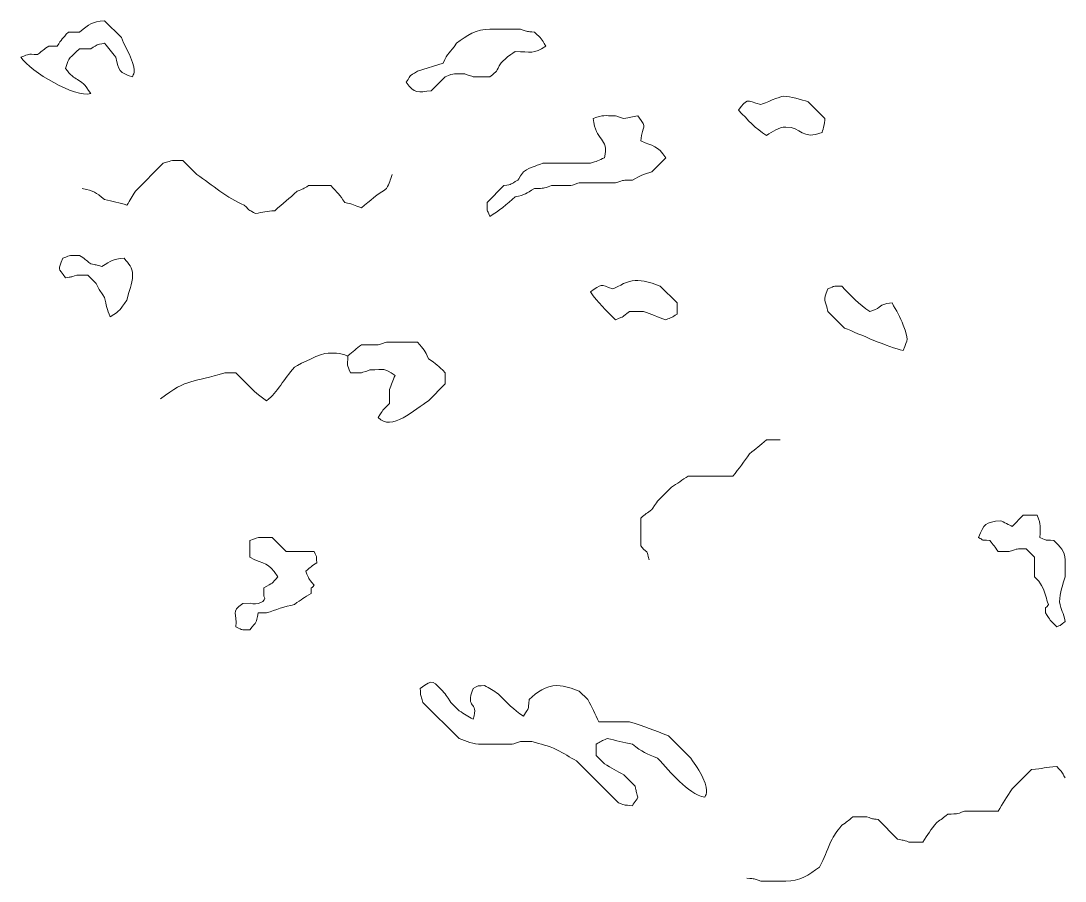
# Model space of a CAD drawing. Header units: centimetres. Extents: x -20.5 to 19.2, y -15.1 to 14.2.
# Drawn here: x -2.561 to 0.606, y -5.118 to -2.509 of the extents above; entities that cross this region are included whole.
import ezdxf

# ---------------------------------------------------------------- set-up
doc = ezdxf.new("R2010")
doc.units = ezdxf.units.CM
doc.header["$MEASUREMENT"] = 0
doc.layers.add('layer 1', color=7, linetype='Continuous')

msp = doc.modelspace()

# ---------------------------------------------------------------- linework, layer by layer
at = {"layer": 'layer 1', "color": 225, "lineweight": 0}
for points, knots in [([(-2.22264, -2.67853), (-2.26338, -2.66679), (-2.26492, -2.6598), (-2.27346, -2.61922), (-2.27346, -2.61922), (-2.28612, -2.60355), (-2.29465, -2.59255), (-2.30734, -2.57689), (-2.30734, -2.57689), (-2.33595, -2.58241), (-2.32437, -2.57921), (-2.34969, -2.59382), (-2.34969, -2.59382), (-2.34969, -2.59382), (-2.38357, -2.59383), (-2.38357, -2.59383), (-2.38357, -2.59383), (-2.41333, -2.62357), (-2.41518, -2.61576), (-2.42591, -2.65312), (-2.42591, -2.65312), (-2.39616, -2.69801), (-2.3838, -2.67357), (-2.34967, -2.72935), (-2.34967, -2.72935), (-2.39656, -2.74396), (-2.53148, -2.66357), (-2.56144, -2.61923), (-2.56144, -2.61923), (-2.53246, -2.60799), (-2.54543, -2.61076), (-2.51062, -2.61076), (-2.51062, -2.61076), (-2.49539, -2.59872), (-2.49223, -2.5957), (-2.47674, -2.58536), (-2.47674, -2.58536), (-2.47674, -2.58536), (-2.45134, -2.58536), (-2.45134, -2.58536), (-2.45134, -2.58536), (-2.43754, -2.56472), (-2.43577, -2.56285), (-2.41746, -2.54301), (-2.41746, -2.54301), (-2.41746, -2.54301), (-2.38357, -2.54302), (-2.38357, -2.54302), (-2.38357, -2.54302), (-2.35234, -2.51837), (-2.34776, -2.51224), (-2.30734, -2.50914), (-2.30734, -2.50914), (-2.30734, -2.50914), (-2.25652, -2.55995), (-2.25652, -2.55995), (-2.25652, -2.55995), (-2.24752, -2.58241), (-2.23857, -2.59722), (-2.2288, -2.61926), (-2.2288, -2.61926), (-2.20725, -2.66782), (-2.2235, -2.67167), (-2.22264, -2.67853)], [0, 0, 0, 0, 0.0588235, 0.0588235, 0.0588235, 0.0588235, 0.1176471, 0.1176471, 0.1176471, 0.1176471, 0.1764706, 0.1764706, 0.1764706, 0.1764706, 0.2352941, 0.2352941, 0.2352941, 0.2352941, 0.2941176, 0.2941176, 0.2941176, 0.2941176, 0.3529412, 0.3529412, 0.3529412, 0.3529412, 0.4117647, 0.4117647, 0.4117647, 0.4117647, 0.4705882, 0.4705882, 0.4705882, 0.4705882, 0.5294118, 0.5294118, 0.5294118, 0.5294118, 0.5882353, 0.5882353, 0.5882353, 0.5882353, 0.6470588, 0.6470588, 0.6470588, 0.6470588, 0.7058824, 0.7058824, 0.7058824, 0.7058824, 0.7647059, 0.7647059, 0.7647059, 0.7647059, 0.8235294, 0.8235294, 0.8235294, 0.8235294, 0.8823529, 0.8823529, 0.8823529, 0.8823529, 1, 1, 1, 1]), ([(-1.21465, -2.66999), (-1.21324, -2.67049), (-1.18976, -2.67826), (-1.18925, -2.67846), (-1.18925, -2.67846), (-1.16528, -2.67896), (-1.15463, -2.6795), (-1.13843, -2.67845), (-1.13843, -2.67845), (-1.11405, -2.65955), (-1.12209, -2.66539), (-1.10456, -2.63611), (-1.10456, -2.63611), (-1.08471, -2.61778), (-1.08285, -2.61602), (-1.0622, -2.60222), (-1.0622, -2.60222), (-1.01412, -2.60224), (-1.00637, -2.61188), (-0.96903, -2.58529), (-0.96903, -2.58529), (-0.98334, -2.56191), (-0.98139, -2.56445), (-1.0029, -2.54293), (-1.0029, -2.54293), (-1.02969, -2.54087), (-1.0204, -2.54273), (-1.04526, -2.53446), (-1.04526, -2.53446), (-1.04526, -2.53446), (-1.07066, -2.53446), (-1.07066, -2.53446), (-1.07066, -2.53446), (-1.07066, -2.53446), (-1.13843, -2.53446), (-1.13843, -2.53446), (-1.13843, -2.53446), (-1.17839, -2.53447), (-1.2099, -2.55301), (-1.24007, -2.57682), (-1.24007, -2.57682), (-1.25883, -2.60931), (-1.26811, -2.60327), (-1.27995, -2.63753), (-1.27995, -2.63753), (-1.27995, -2.63753), (-1.35866, -2.66153), (-1.35866, -2.66153), (-1.35866, -2.66153), (-1.38794, -2.68111), (-1.37371, -2.66698), (-1.39254, -2.6954), (-1.39254, -2.6954), (-1.36791, -2.73168), (-1.35652, -2.72533), (-1.3163, -2.72081), (-1.3163, -2.72081), (-1.3163, -2.72081), (-1.27396, -2.67847), (-1.27396, -2.67847), (-1.27396, -2.67847), (-1.24286, -2.66639), (-1.25045, -2.66999), (-1.21465, -2.66999)], [0, 0, 0, 0, 0.0588235, 0.0588235, 0.0588235, 0.0588235, 0.1176471, 0.1176471, 0.1176471, 0.1176471, 0.1764706, 0.1764706, 0.1764706, 0.1764706, 0.2352941, 0.2352941, 0.2352941, 0.2352941, 0.2941176, 0.2941176, 0.2941176, 0.2941176, 0.3529412, 0.3529412, 0.3529412, 0.3529412, 0.4117647, 0.4117647, 0.4117647, 0.4117647, 0.4705882, 0.4705882, 0.4705882, 0.4705882, 0.5294118, 0.5294118, 0.5294118, 0.5294118, 0.5882353, 0.5882353, 0.5882353, 0.5882353, 0.6470588, 0.6470588, 0.6470588, 0.6470588, 0.7058824, 0.7058824, 0.7058824, 0.7058824, 0.7647059, 0.7647059, 0.7647059, 0.7647059, 0.8235294, 0.8235294, 0.8235294, 0.8235294, 0.8823529, 0.8823529, 0.8823529, 0.8823529, 1, 1, 1, 1]), ([(-0.13043, -2.8479), (-0.19145, -2.8716), (-0.19443, -2.83097), (-0.24054, -2.83098), (-0.24054, -2.83098), (-0.26479, -2.83097), (-0.27871, -2.84506), (-0.29984, -2.85638), (-0.29984, -2.85638), (-0.33335, -2.83589), (-0.35514, -2.80955), (-0.38456, -2.78014), (-0.38456, -2.78014), (-0.35816, -2.74494), (-0.36228, -2.74846), (-0.31678, -2.7632), (-0.31678, -2.7632), (-0.30653, -2.75909), (-0.25668, -2.73778), (-0.24902, -2.73779), (-0.24902, -2.73779), (-0.22514, -2.73778), (-0.19436, -2.74773), (-0.17278, -2.75474), (-0.17278, -2.75474), (-0.17278, -2.75474), (-0.12196, -2.80556), (-0.12196, -2.80556), (-0.12196, -2.80556), (-0.12196, -2.81795), (-0.13042, -2.84726), (-0.13043, -2.8479)], [0, 0, 0, 0, 0.1111111, 0.1111111, 0.1111111, 0.1111111, 0.2222222, 0.2222222, 0.2222222, 0.2222222, 0.3333333, 0.3333333, 0.3333333, 0.3333333, 0.4444444, 0.4444444, 0.4444444, 0.4444444, 0.5555556, 0.5555556, 0.5555556, 0.5555556, 0.6666667, 0.6666667, 0.6666667, 0.6666667, 0.7777778, 0.7777778, 0.7777778, 0.7777778, 1, 1, 1, 1]), ([(-0.60478, -2.92414), (-0.60478, -2.92414), (-0.64713, -2.96649), (-0.64713, -2.96649), (-0.64713, -2.96649), (-0.67578, -2.9764), (-0.67921, -2.97618), (-0.70643, -2.99189), (-0.70643, -2.99189), (-0.73972, -2.9926), (-0.72732, -2.99067), (-0.75724, -3.00038), (-0.75724, -3.00038), (-0.75724, -3.00038), (-0.86736, -3.00037), (-0.86736, -3.00037), (-0.86736, -3.00037), (-0.86787, -3.00057), (-0.89135, -3.00834), (-0.89277, -3.00885), (-0.89277, -3.00885), (-0.89277, -3.00885), (-0.95206, -3.00884), (-0.95206, -3.00884), (-0.95206, -3.00884), (-0.98197, -3.01854), (-0.96958, -3.0166), (-1.00288, -3.01731), (-1.00288, -3.01731), (-1.03057, -3.03388), (-1.02974, -3.03589), (-1.06218, -3.04272), (-1.06218, -3.04272), (-1.08649, -3.06514), (-1.11179, -3.08572), (-1.13843, -3.10202), (-1.13843, -3.10202), (-1.14915, -3.07498), (-1.14615, -3.09392), (-1.14689, -3.05968), (-1.14689, -3.05968), (-1.14689, -3.05968), (-1.09607, -3.00885), (-1.09607, -3.00885), (-1.09607, -3.00885), (-1.06747, -3.00332), (-1.07903, -3.00652), (-1.05372, -2.99191), (-1.05372, -2.99191), (-1.05318, -2.99091), (-1.0377, -2.96795), (-1.03678, -2.96649), (-1.03678, -2.96649), (-1.00957, -2.95079), (-1.00613, -2.95101), (-0.97748, -2.9411), (-0.97748, -2.9411), (-0.97748, -2.9411), (-0.83349, -2.9411), (-0.83349, -2.9411), (-0.83349, -2.9411), (-0.81565, -2.93517), (-0.80784, -2.93191), (-0.79115, -2.92415), (-0.79115, -2.92415), (-0.77578, -2.86206), (-0.81973, -2.8745), (-0.82502, -2.80558), (-0.82502, -2.80558), (-0.7926, -2.79298), (-0.79393, -2.79711), (-0.75725, -2.7971), (-0.75725, -2.7971), (-0.75674, -2.7973), (-0.73327, -2.80506), (-0.73185, -2.80558), (-0.73185, -2.80558), (-0.71493, -2.8023), (-0.70642, -2.80029), (-0.6895, -2.7971), (-0.6895, -2.7971), (-0.65748, -2.84205), (-0.67686, -2.81906), (-0.68103, -2.87333), (-0.68103, -2.87333), (-0.64249, -2.88913), (-0.63071, -2.88665), (-0.60478, -2.92414)], [0, 0, 0, 0, 0.0434783, 0.0434783, 0.0434783, 0.0434783, 0.0869565, 0.0869565, 0.0869565, 0.0869565, 0.1304348, 0.1304348, 0.1304348, 0.1304348, 0.173913, 0.173913, 0.173913, 0.173913, 0.2173913, 0.2173913, 0.2173913, 0.2173913, 0.2608696, 0.2608696, 0.2608696, 0.2608696, 0.3043478, 0.3043478, 0.3043478, 0.3043478, 0.3478261, 0.3478261, 0.3478261, 0.3478261, 0.3913043, 0.3913043, 0.3913043, 0.3913043, 0.4347826, 0.4347826, 0.4347826, 0.4347826, 0.4782609, 0.4782609, 0.4782609, 0.4782609, 0.5217391, 0.5217391, 0.5217391, 0.5217391, 0.5652174, 0.5652174, 0.5652174, 0.5652174, 0.6086957, 0.6086957, 0.6086957, 0.6086957, 0.6521739, 0.6521739, 0.6521739, 0.6521739, 0.6956522, 0.6956522, 0.6956522, 0.6956522, 0.7391304, 0.7391304, 0.7391304, 0.7391304, 0.7826087, 0.7826087, 0.7826087, 0.7826087, 0.826087, 0.826087, 0.826087, 0.826087, 0.8695652, 0.8695652, 0.8695652, 0.8695652, 0.9130435, 0.9130435, 0.9130435, 0.9130435, 1, 1, 1, 1]), ([(-2.3751, -3.01728), (-2.33831, -3.02504), (-2.33713, -3.02765), (-2.30734, -3.05116), (-2.30734, -3.05116), (-2.28316, -3.05574), (-2.26244, -3.06069), (-2.23956, -3.0681), (-2.23956, -3.0681), (-2.2309, -3.0534), (-2.22294, -3.04039), (-2.21416, -3.02575), (-2.21416, -3.02575), (-2.21416, -3.02575), (-2.12945, -2.94104), (-2.12945, -2.94104), (-2.12945, -2.94104), (-2.09806, -2.93088), (-2.10523, -2.93258), (-2.07015, -2.93258), (-2.07015, -2.93258), (-2.07015, -2.93258), (-2.02781, -2.97494), (-2.02781, -2.97494), (-2.02781, -2.97494), (-1.98032, -3.00702), (-1.93555, -3.04622), (-1.88382, -3.06811), (-1.88382, -3.06811), (-1.86397, -3.08796), (-1.86953, -3.08169), (-1.84993, -3.09351), (-1.84993, -3.09351), (-1.82608, -3.08901), (-1.81704, -3.08562), (-1.79064, -3.08505), (-1.79064, -3.08505), (-1.76522, -3.06017), (-1.74795, -3.04889), (-1.72287, -3.02575), (-1.72287, -3.02575), (-1.70452, -3.01914), (-1.70502, -3.01825), (-1.68898, -3.00882), (-1.68898, -3.00882), (-1.68898, -3.00882), (-1.62123, -3.00882), (-1.62123, -3.00882), (-1.62123, -3.00882), (-1.59942, -3.03109), (-1.59495, -3.03584), (-1.57889, -3.05963), (-1.57889, -3.05963), (-1.55358, -3.06498), (-1.5512, -3.0673), (-1.52806, -3.07657), (-1.52806, -3.07657), (-1.50292, -3.05336), (-1.47876, -3.03549), (-1.45183, -3.01728), (-1.45183, -3.01728), (-1.44365, -3.00008), (-1.44116, -2.99303), (-1.43488, -2.97492)], [0, 0, 0, 0, 0.0588235, 0.0588235, 0.0588235, 0.0588235, 0.1176471, 0.1176471, 0.1176471, 0.1176471, 0.1764706, 0.1764706, 0.1764706, 0.1764706, 0.2352941, 0.2352941, 0.2352941, 0.2352941, 0.2941176, 0.2941176, 0.2941176, 0.2941176, 0.3529412, 0.3529412, 0.3529412, 0.3529412, 0.4117647, 0.4117647, 0.4117647, 0.4117647, 0.4705882, 0.4705882, 0.4705882, 0.4705882, 0.5294118, 0.5294118, 0.5294118, 0.5294118, 0.5882353, 0.5882353, 0.5882353, 0.5882353, 0.6470588, 0.6470588, 0.6470588, 0.6470588, 0.7058824, 0.7058824, 0.7058824, 0.7058824, 0.7647059, 0.7647059, 0.7647059, 0.7647059, 0.8235294, 0.8235294, 0.8235294, 0.8235294, 0.8823529, 0.8823529, 0.8823529, 0.8823529, 1, 1, 1, 1]), ([(-2.23957, -3.35613), (-2.26463, -3.38702), (-2.25602, -3.38546), (-2.2904, -3.40696), (-2.2904, -3.40696), (-2.29972, -3.38423), (-2.30263, -3.37262), (-2.30734, -3.34766), (-2.30734, -3.34766), (-2.32508, -3.32328), (-2.32023, -3.33101), (-2.33275, -3.3053), (-2.33275, -3.3053), (-2.33275, -3.3053), (-2.35815, -3.2799), (-2.35815, -3.2799), (-2.35815, -3.2799), (-2.35815, -3.2799), (-2.39203, -3.27989), (-2.39203, -3.27989), (-2.39203, -3.27989), (-2.41286, -3.28737), (-2.40656, -3.28462), (-2.42591, -3.28838), (-2.42591, -3.28838), (-2.44941, -3.25538), (-2.44922, -3.26733), (-2.43438, -3.22908), (-2.43438, -3.22908), (-2.4054, -3.21782), (-2.4184, -3.2206), (-2.38356, -3.22059), (-2.38356, -3.22059), (-2.36752, -3.23086), (-2.36503, -3.23363), (-2.34968, -3.24601), (-2.34968, -3.24601), (-2.33151, -3.24982), (-2.33511, -3.24808), (-2.3158, -3.25447), (-2.3158, -3.25447), (-2.28447, -3.2357), (-2.28619, -3.232), (-2.24804, -3.22907), (-2.24804, -3.22907), (-2.23327, -3.24778), (-2.22263, -3.25474), (-2.22263, -3.27989), (-2.22263, -3.27989), (-2.22263, -3.31024), (-2.23382, -3.32571), (-2.23957, -3.35613)], [0, 0, 0, 0, 0.0714286, 0.0714286, 0.0714286, 0.0714286, 0.1428571, 0.1428571, 0.1428571, 0.1428571, 0.2142857, 0.2142857, 0.2142857, 0.2142857, 0.2857143, 0.2857143, 0.2857143, 0.2857143, 0.3571429, 0.3571429, 0.3571429, 0.3571429, 0.4285714, 0.4285714, 0.4285714, 0.4285714, 0.5, 0.5, 0.5, 0.5, 0.5714286, 0.5714286, 0.5714286, 0.5714286, 0.6428571, 0.6428571, 0.6428571, 0.6428571, 0.7142857, 0.7142857, 0.7142857, 0.7142857, 0.7857143, 0.7857143, 0.7857143, 0.7857143, 0.8571429, 0.8571429, 0.8571429, 0.8571429, 1, 1, 1, 1]), ([(-0.5709, -3.39845), (-0.58695, -3.40874), (-0.58712, -3.40862), (-0.60477, -3.4154), (-0.60477, -3.4154), (-0.62892, -3.40703), (-0.64891, -3.39948), (-0.67254, -3.38999), (-0.67254, -3.38999), (-0.67254, -3.38999), (-0.71489, -3.39), (-0.71489, -3.39), (-0.71489, -3.39), (-0.74093, -3.411), (-0.72753, -3.40285), (-0.75723, -3.4154), (-0.75723, -3.4154), (-0.7879, -3.38472), (-0.81036, -3.3649), (-0.83347, -3.33069), (-0.83347, -3.33069), (-0.8002, -3.30698), (-0.80405, -3.30734), (-0.76571, -3.32223), (-0.76571, -3.32223), (-0.74592, -3.31303), (-0.72066, -3.29682), (-0.69793, -3.29682), (-0.69793, -3.29682), (-0.69793, -3.29682), (-0.68947, -3.29682), (-0.68947, -3.29682), (-0.68947, -3.29682), (-0.66336, -3.29682), (-0.64433, -3.30593), (-0.62171, -3.31377), (-0.62171, -3.31377), (-0.62171, -3.31377), (-0.57088, -3.36458), (-0.57088, -3.36458), (-0.57088, -3.36458), (-0.57088, -3.36458), (-0.57089, -3.39845), (-0.5709, -3.39845)], [0, 0, 0, 0, 0.0833333, 0.0833333, 0.0833333, 0.0833333, 0.1666667, 0.1666667, 0.1666667, 0.1666667, 0.25, 0.25, 0.25, 0.25, 0.3333333, 0.3333333, 0.3333333, 0.3333333, 0.4166667, 0.4166667, 0.4166667, 0.4166667, 0.5, 0.5, 0.5, 0.5, 0.5833333, 0.5833333, 0.5833333, 0.5833333, 0.6666667, 0.6666667, 0.6666667, 0.6666667, 0.75, 0.75, 0.75, 0.75, 0.8333333, 0.8333333, 0.8333333, 0.8333333, 1, 1, 1, 1]), ([(0.11521, -3.5086), (0.07073, -3.49925), (-0.01729, -3.45906), (-0.06268, -3.44085), (-0.06268, -3.44085), (-0.06268, -3.44085), (-0.1135, -3.39002), (-0.1135, -3.39002), (-0.1135, -3.39002), (-0.12144, -3.34805), (-0.12946, -3.36338), (-0.1135, -3.32225), (-0.1135, -3.32225), (-0.08646, -3.31151), (-0.10542, -3.31452), (-0.07115, -3.3138), (-0.07115, -3.3138), (-0.04174, -3.3432), (-0.01994, -3.36953), (0.01356, -3.39003), (0.01356, -3.39003), (0.06066, -3.37649), (0.03105, -3.36957), (0.08132, -3.36463), (0.08132, -3.36463), (0.09496, -3.38739), (0.10659, -3.4074), (0.11552, -3.43238), (0.11552, -3.43238), (0.13204, -3.47859), (0.1293, -3.47186), (0.11521, -3.5086)], [0, 0, 0, 0, 0.1111111, 0.1111111, 0.1111111, 0.1111111, 0.2222222, 0.2222222, 0.2222222, 0.2222222, 0.3333333, 0.3333333, 0.3333333, 0.3333333, 0.4444444, 0.4444444, 0.4444444, 0.4444444, 0.5555556, 0.5555556, 0.5555556, 0.5555556, 0.6666667, 0.6666667, 0.6666667, 0.6666667, 0.7777778, 0.7777778, 0.7777778, 0.7777778, 1, 1, 1, 1]), ([(-1.52806, -3.4916), (-1.52806, -3.4916), (-1.47725, -3.49159), (-1.47725, -3.49159), (-1.47725, -3.49159), (-1.47673, -3.49139), (-1.45325, -3.48364), (-1.45184, -3.48312), (-1.45184, -3.48312), (-1.45184, -3.48312), (-1.35867, -3.48313), (-1.35867, -3.48313), (-1.35867, -3.48313), (-1.33645, -3.50776), (-1.3377, -3.50742), (-1.32478, -3.53395), (-1.32478, -3.53395), (-1.30099, -3.55003), (-1.29624, -3.55451), (-1.27397, -3.5763), (-1.27397, -3.5763), (-1.27397, -3.5763), (-1.27397, -3.61019), (-1.27397, -3.61019), (-1.27397, -3.61019), (-1.27397, -3.61019), (-1.32478, -3.661), (-1.32478, -3.661), (-1.32478, -3.661), (-1.36442, -3.68692), (-1.43964, -3.75563), (-1.47726, -3.71182), (-1.47726, -3.71182), (-1.46274, -3.68778), (-1.46472, -3.69129), (-1.44337, -3.66949), (-1.44337, -3.66949), (-1.44337, -3.66949), (-1.44337, -3.62713), (-1.44337, -3.62713), (-1.44337, -3.62713), (-1.43768, -3.61324), (-1.43202, -3.59872), (-1.42643, -3.58479), (-1.42643, -3.58479), (-1.46272, -3.55892), (-1.45556, -3.56785), (-1.50267, -3.56785), (-1.50267, -3.56785), (-1.50318, -3.56806), (-1.52666, -3.57579), (-1.52808, -3.57631), (-1.52808, -3.57631), (-1.52808, -3.57631), (-1.56195, -3.5763), (-1.56195, -3.5763), (-1.56195, -3.5763), (-1.5732, -3.54733), (-1.57042, -3.56031), (-1.56931, -3.5249), (-1.56931, -3.5249), (-1.55321, -3.51246), (-1.54383, -3.50171), (-1.52806, -3.4916)], [0, 0, 0, 0, 0.0588235, 0.0588235, 0.0588235, 0.0588235, 0.1176471, 0.1176471, 0.1176471, 0.1176471, 0.1764706, 0.1764706, 0.1764706, 0.1764706, 0.2352941, 0.2352941, 0.2352941, 0.2352941, 0.2941176, 0.2941176, 0.2941176, 0.2941176, 0.3529412, 0.3529412, 0.3529412, 0.3529412, 0.4117647, 0.4117647, 0.4117647, 0.4117647, 0.4705882, 0.4705882, 0.4705882, 0.4705882, 0.5294118, 0.5294118, 0.5294118, 0.5294118, 0.5882353, 0.5882353, 0.5882353, 0.5882353, 0.6470588, 0.6470588, 0.6470588, 0.6470588, 0.7058824, 0.7058824, 0.7058824, 0.7058824, 0.7647059, 0.7647059, 0.7647059, 0.7647059, 0.8235294, 0.8235294, 0.8235294, 0.8235294, 0.8823529, 0.8823529, 0.8823529, 0.8823529, 1, 1, 1, 1]), ([(-1.57041, -3.52547), (-1.58278, -3.52103), (-1.58974, -3.51701), (-1.60429, -3.51701), (-1.60429, -3.51701), (-1.60429, -3.51701), (-1.6297, -3.517), (-1.6297, -3.517), (-1.6297, -3.517), (-1.65187, -3.51701), (-1.71115, -3.54727), (-1.73135, -3.55935), (-1.73135, -3.55935), (-1.76529, -3.59613), (-1.78062, -3.63426), (-1.81604, -3.66099), (-1.81604, -3.66099), (-1.85091, -3.63966), (-1.87836, -3.60716), (-1.90923, -3.57629), (-1.90923, -3.57629), (-1.90923, -3.57629), (-1.9431, -3.57628), (-1.9431, -3.57628), (-1.9431, -3.57628), (-2.03859, -3.60725), (-2.05602, -3.59114), (-2.1375, -3.65544)], [0, 0, 0, 0, 0.125, 0.125, 0.125, 0.125, 0.25, 0.25, 0.25, 0.25, 0.375, 0.375, 0.375, 0.375, 0.5, 0.5, 0.5, 0.5, 0.625, 0.625, 0.625, 0.625, 0.75, 0.75, 0.75, 0.75, 1, 1, 1, 1]), ([(-0.6556, -4.14389), (-0.66463, -4.11068), (-0.65277, -4.13219), (-0.68102, -4.10155), (-0.68102, -4.10155), (-0.68102, -4.10155), (-0.68101, -4.01684), (-0.68101, -4.01684), (-0.68101, -4.01684), (-0.66578, -4.0048), (-0.66261, -4.00178), (-0.64713, -3.99142), (-0.64713, -3.99142), (-0.64658, -3.99042), (-0.63111, -3.96747), (-0.63019, -3.96602), (-0.63019, -3.96602), (-0.63019, -3.96602), (-0.58785, -3.92368), (-0.58785, -3.92368), (-0.58785, -3.92368), (-0.57067, -3.91244), (-0.55418, -3.90102), (-0.53703, -3.88979), (-0.53703, -3.88979), (-0.53703, -3.88979), (-0.40151, -3.88979), (-0.40151, -3.88979), (-0.40151, -3.88979), (-0.3831, -3.86709), (-0.36662, -3.8456), (-0.35068, -3.82204), (-0.35068, -3.82204), (-0.33084, -3.80593), (-0.31958, -3.79789), (-0.29987, -3.77967), (-0.29987, -3.77967), (-0.29987, -3.77967), (-0.25752, -3.77968), (-0.25752, -3.77968)], [0, 0, 0, 0, 0.0909091, 0.0909091, 0.0909091, 0.0909091, 0.1818182, 0.1818182, 0.1818182, 0.1818182, 0.2727273, 0.2727273, 0.2727273, 0.2727273, 0.3636364, 0.3636364, 0.3636364, 0.3636364, 0.4545455, 0.4545455, 0.4545455, 0.4545455, 0.5454545, 0.5454545, 0.5454545, 0.5454545, 0.6363636, 0.6363636, 0.6363636, 0.6363636, 0.7272727, 0.7272727, 0.7272727, 0.7272727, 0.8181818, 0.8181818, 0.8181818, 0.8181818, 1, 1, 1, 1]), ([(0.5472, -4.30476), (0.56171, -4.32881), (0.55973, -4.3253), (0.58108, -4.3471), (0.58108, -4.3471), (0.60181, -4.33767), (0.58931, -4.34373), (0.60649, -4.33019), (0.60649, -4.33019), (0.60063, -4.30241), (0.59542, -4.29878), (0.58956, -4.27094), (0.58956, -4.27094), (0.5917, -4.24302), (0.59834, -4.21986), (0.60649, -4.1947), (0.60649, -4.1947), (0.60649, -4.1947), (0.60649, -4.1693), (0.60649, -4.1693), (0.60649, -4.1693), (0.60649, -4.1693), (0.60648, -4.14389), (0.60648, -4.14389), (0.60648, -4.14389), (0.60649, -4.11674), (0.59076, -4.10426), (0.57261, -4.0846), (0.57261, -4.0846), (0.53835, -4.08389), (0.55731, -4.08685), (0.53027, -4.07612), (0.53027, -4.07612), (0.53027, -4.03943), (0.53439, -4.04078), (0.52179, -4.00836), (0.52179, -4.00836), (0.52179, -4.00836), (0.47945, -4.00835), (0.47945, -4.00835), (0.47945, -4.00835), (0.47945, -4.00835), (0.44557, -4.04223), (0.44557, -4.04223), (0.44557, -4.04223), (0.43971, -4.03915), (0.4171, -4.02837), (0.4117, -4.02531), (0.4117, -4.02531), (0.36301, -4.02904), (0.36152, -4.03453), (0.34392, -4.07612), (0.34392, -4.07612), (0.36118, -4.08295), (0.3451, -4.08457), (0.3778, -4.08457), (0.3778, -4.08457), (0.39018, -4.09992), (0.39295, -4.10244), (0.4032, -4.11847), (0.4032, -4.11847), (0.4032, -4.11847), (0.43709, -4.11847), (0.43709, -4.11847), (0.43709, -4.11847), (0.46701, -4.10876), (0.45462, -4.1107), (0.48791, -4.10999), (0.48791, -4.10999), (0.48791, -4.10999), (0.51331, -4.1354), (0.51331, -4.1354), (0.51331, -4.1354), (0.51331, -4.1354), (0.51332, -4.19469), (0.51332, -4.19469), (0.51332, -4.19469), (0.53244, -4.21545), (0.52609, -4.20638), (0.53873, -4.22858), (0.53873, -4.22858), (0.54689, -4.2485), (0.54904, -4.25893), (0.55567, -4.27936), (0.55567, -4.27936), (0.54519, -4.29857), (0.54719, -4.2741), (0.5472, -4.30476)], [0, 0, 0, 0, 0.0434783, 0.0434783, 0.0434783, 0.0434783, 0.0869565, 0.0869565, 0.0869565, 0.0869565, 0.1304348, 0.1304348, 0.1304348, 0.1304348, 0.173913, 0.173913, 0.173913, 0.173913, 0.2173913, 0.2173913, 0.2173913, 0.2173913, 0.2608696, 0.2608696, 0.2608696, 0.2608696, 0.3043478, 0.3043478, 0.3043478, 0.3043478, 0.3478261, 0.3478261, 0.3478261, 0.3478261, 0.3913043, 0.3913043, 0.3913043, 0.3913043, 0.4347826, 0.4347826, 0.4347826, 0.4347826, 0.4782609, 0.4782609, 0.4782609, 0.4782609, 0.5217391, 0.5217391, 0.5217391, 0.5217391, 0.5652174, 0.5652174, 0.5652174, 0.5652174, 0.6086957, 0.6086957, 0.6086957, 0.6086957, 0.6521739, 0.6521739, 0.6521739, 0.6521739, 0.6956522, 0.6956522, 0.6956522, 0.6956522, 0.7391304, 0.7391304, 0.7391304, 0.7391304, 0.7826087, 0.7826087, 0.7826087, 0.7826087, 0.826087, 0.826087, 0.826087, 0.826087, 0.8695652, 0.8695652, 0.8695652, 0.8695652, 0.9130435, 0.9130435, 0.9130435, 0.9130435, 1, 1, 1, 1]), ([(-1.86687, -4.1354), (-1.82091, -4.16193), (-1.81262, -4.14601), (-1.78217, -4.1947), (-1.78217, -4.1947), (-1.80106, -4.21908), (-1.79524, -4.21105), (-1.82453, -4.2286), (-1.82453, -4.2286), (-1.82453, -4.2286), (-1.82452, -4.25401), (-1.82452, -4.25401), (-1.82452, -4.25401), (-1.81162, -4.26931), (-1.84759, -4.28325), (-1.86531, -4.27552), (-1.86531, -4.27552), (-1.86531, -4.27552), (-1.88837, -4.27642), (-1.88837, -4.27642), (-1.88837, -4.27642), (-1.92606, -4.30245), (-1.90498, -4.30409), (-1.90923, -4.34721), (-1.90923, -4.34721), (-1.88219, -4.35795), (-1.90114, -4.35494), (-1.86687, -4.35566), (-1.86687, -4.35566), (-1.84499, -4.32794), (-1.84875, -4.33944), (-1.84145, -4.30482), (-1.84145, -4.30482), (-1.84145, -4.30482), (-1.81606, -4.30479), (-1.81606, -4.30479), (-1.81606, -4.30479), (-1.78773, -4.29499), (-1.76141, -4.28505), (-1.73136, -4.27938), (-1.73136, -4.27938), (-1.70948, -4.26212), (-1.70303, -4.25898), (-1.68054, -4.24553), (-1.68054, -4.24553), (-1.68053, -4.21715), (-1.68299, -4.23771), (-1.67205, -4.22012), (-1.67205, -4.22012), (-1.69239, -4.19432), (-1.68519, -4.20767), (-1.69746, -4.17773), (-1.69746, -4.17773), (-1.68247, -4.16587), (-1.67933, -4.16241), (-1.66358, -4.15235), (-1.66358, -4.15235), (-1.666, -4.12154), (-1.66151, -4.14297), (-1.67205, -4.11848), (-1.67205, -4.11848), (-1.67205, -4.11848), (-1.75676, -4.11848), (-1.75676, -4.11848), (-1.75676, -4.11848), (-1.75676, -4.11848), (-1.79912, -4.07614), (-1.79912, -4.07614), (-1.79912, -4.07614), (-1.8358, -4.07613), (-1.83445, -4.07203), (-1.86687, -4.0846), (-1.86687, -4.0846), (-1.86687, -4.0846), (-1.86687, -4.1354), (-1.86687, -4.1354)], [0, 0, 0, 0, 0.05, 0.05, 0.05, 0.05, 0.1, 0.1, 0.1, 0.1, 0.15, 0.15, 0.15, 0.15, 0.2, 0.2, 0.2, 0.2, 0.25, 0.25, 0.25, 0.25, 0.3, 0.3, 0.3, 0.3, 0.35, 0.35, 0.35, 0.35, 0.4, 0.4, 0.4, 0.4, 0.45, 0.45, 0.45, 0.45, 0.5, 0.5, 0.5, 0.5, 0.55, 0.55, 0.55, 0.55, 0.6, 0.6, 0.6, 0.6, 0.65, 0.65, 0.65, 0.65, 0.7, 0.7, 0.7, 0.7, 0.75, 0.75, 0.75, 0.75, 0.8, 0.8, 0.8, 0.8, 0.85, 0.85, 0.85, 0.85, 0.9, 0.9, 0.9, 0.9, 1, 1, 1, 1]), ([(-0.48619, -4.8638), (-0.54231, -4.85198), (-0.58772, -4.78771), (-0.63019, -4.74522), (-0.63019, -4.74522), (-0.66407, -4.73164), (-0.6762, -4.72672), (-0.70642, -4.70288), (-0.70642, -4.70288), (-0.7332, -4.69782), (-0.75587, -4.69099), (-0.78265, -4.68593), (-0.78265, -4.68593), (-0.80101, -4.69255), (-0.80052, -4.69345), (-0.81653, -4.70289), (-0.81653, -4.70289), (-0.81653, -4.70289), (-0.81653, -4.73676), (-0.81653, -4.73676), (-0.81653, -4.73676), (-0.81653, -4.73676), (-0.79113, -4.76216), (-0.79113, -4.76216), (-0.79113, -4.76216), (-0.7704, -4.77457), (-0.75255, -4.78364), (-0.73182, -4.79604), (-0.73182, -4.79604), (-0.73182, -4.79604), (-0.69794, -4.82993), (-0.69794, -4.82993), (-0.69794, -4.82993), (-0.69414, -4.84812), (-0.69588, -4.8445), (-0.68948, -4.8638), (-0.68948, -4.8638), (-0.69002, -4.86481), (-0.7055, -4.88777), (-0.70643, -4.88921), (-0.70643, -4.88921), (-0.7355, -4.88692), (-0.72169, -4.88951), (-0.74876, -4.88075), (-0.74876, -4.88075), (-0.74876, -4.88075), (-0.87581, -4.75369), (-0.87581, -4.75369), (-0.87581, -4.75369), (-0.89559, -4.74185), (-0.91503, -4.73055), (-0.93512, -4.7198), (-0.93512, -4.7198), (-0.96573, -4.70558), (-0.9806, -4.70436), (-1.01135, -4.6944), (-1.01135, -4.6944), (-1.01135, -4.6944), (-1.04523, -4.6944), (-1.04523, -4.6944), (-1.04523, -4.6944), (-1.04576, -4.6946), (-1.06922, -4.70236), (-1.07065, -4.70288), (-1.07065, -4.70288), (-1.07065, -4.70288), (-1.12147, -4.70287), (-1.12147, -4.70287), (-1.12147, -4.70287), (-1.12147, -4.70287), (-1.16382, -4.70288), (-1.16382, -4.70288), (-1.16382, -4.70288), (-1.18993, -4.70288), (-1.20896, -4.69377), (-1.23159, -4.68593), (-1.23159, -4.68593), (-1.23159, -4.68593), (-1.3417, -4.57581), (-1.3417, -4.57581), (-1.3417, -4.57581), (-1.34994, -4.55095), (-1.34811, -4.56023), (-1.35017, -4.53347), (-1.35017, -4.53347), (-1.3066, -4.50243), (-1.31344, -4.51176), (-1.27393, -4.55042), (-1.27393, -4.55042), (-1.27339, -4.55142), (-1.25793, -4.57438), (-1.25699, -4.57581), (-1.25699, -4.57581), (-1.25699, -4.57581), (-1.23159, -4.60123), (-1.23159, -4.60123), (-1.23159, -4.60123), (-1.21629, -4.61147), (-1.20503, -4.61818), (-1.18924, -4.62663), (-1.18924, -4.62663), (-1.17062, -4.56687), (-1.21543, -4.60095), (-1.18925, -4.53345), (-1.18925, -4.53345), (-1.16475, -4.52293), (-1.18616, -4.52742), (-1.15535, -4.52499), (-1.15535, -4.52499), (-1.13913, -4.5335), (-1.12858, -4.5402), (-1.11301, -4.55041), (-1.11301, -4.55041), (-1.08436, -4.57907), (-1.0687, -4.59659), (-1.03677, -4.61816), (-1.03677, -4.61816), (-1.0178, -4.58527), (-1.02272, -4.60485), (-1.01984, -4.56734), (-1.01984, -4.56734), (-0.99496, -4.54438), (-0.96942, -4.52501), (-0.93513, -4.525), (-0.93513, -4.525), (-0.90901, -4.52501), (-0.89, -4.53411), (-0.86736, -4.54193), (-0.86736, -4.54193), (-0.86736, -4.54193), (-0.84196, -4.56734), (-0.84196, -4.56734), (-0.84196, -4.56734), (-0.82844, -4.58992), (-0.81896, -4.61171), (-0.80807, -4.63512), (-0.80807, -4.63512), (-0.80807, -4.63512), (-0.7149, -4.6351), (-0.7149, -4.6351), (-0.7149, -4.6351), (-0.66845, -4.65018), (-0.64176, -4.65924), (-0.59631, -4.67747), (-0.59631, -4.67747), (-0.59631, -4.67747), (-0.52854, -4.74523), (-0.52854, -4.74523), (-0.52854, -4.74523), (-0.51501, -4.76595), (-0.50286, -4.78131), (-0.49228, -4.80452), (-0.49228, -4.80452), (-0.47057, -4.85226), (-0.48697, -4.85767), (-0.48619, -4.8638)], [0, 0, 0, 0, 0.025, 0.025, 0.025, 0.025, 0.05, 0.05, 0.05, 0.05, 0.075, 0.075, 0.075, 0.075, 0.1, 0.1, 0.1, 0.1, 0.125, 0.125, 0.125, 0.125, 0.15, 0.15, 0.15, 0.15, 0.175, 0.175, 0.175, 0.175, 0.2, 0.2, 0.2, 0.2, 0.225, 0.225, 0.225, 0.225, 0.25, 0.25, 0.25, 0.25, 0.275, 0.275, 0.275, 0.275, 0.3, 0.3, 0.3, 0.3, 0.325, 0.325, 0.325, 0.325, 0.35, 0.35, 0.35, 0.35, 0.375, 0.375, 0.375, 0.375, 0.4, 0.4, 0.4, 0.4, 0.425, 0.425, 0.425, 0.425, 0.45, 0.45, 0.45, 0.45, 0.475, 0.475, 0.475, 0.475, 0.5, 0.5, 0.5, 0.5, 0.525, 0.525, 0.525, 0.525, 0.55, 0.55, 0.55, 0.55, 0.575, 0.575, 0.575, 0.575, 0.6, 0.6, 0.6, 0.6, 0.625, 0.625, 0.625, 0.625, 0.65, 0.65, 0.65, 0.65, 0.675, 0.675, 0.675, 0.675, 0.7, 0.7, 0.7, 0.7, 0.725, 0.725, 0.725, 0.725, 0.75, 0.75, 0.75, 0.75, 0.775, 0.775, 0.775, 0.775, 0.8, 0.8, 0.8, 0.8, 0.825, 0.825, 0.825, 0.825, 0.85, 0.85, 0.85, 0.85, 0.875, 0.875, 0.875, 0.875, 0.9, 0.9, 0.9, 0.9, 0.925, 0.925, 0.925, 0.925, 0.95, 0.95, 0.95, 0.95, 1, 1, 1, 1]), ([(-0.35913, -5.10951), (-0.33125, -5.11171), (-0.34285, -5.10931), (-0.31678, -5.11799), (-0.31678, -5.11799), (-0.31678, -5.11799), (-0.29137, -5.11798), (-0.29137, -5.11798), (-0.29137, -5.11798), (-0.29137, -5.11798), (-0.24055, -5.11799), (-0.24055, -5.11799), (-0.24055, -5.11799), (-0.20059, -5.11798), (-0.16909, -5.09945), (-0.13891, -5.07564), (-0.13891, -5.07564), (-0.12205, -5.04641), (-0.11872, -5.02884), (-0.10504, -4.9994), (-0.10504, -4.9994), (-0.09227, -4.97551), (-0.08901, -4.9706), (-0.07117, -4.94858), (-0.07117, -4.94858), (-0.05514, -4.9383), (-0.05262, -4.93555), (-0.03727, -4.92317), (-0.03727, -4.92317), (-0.03727, -4.92317), (0.00507, -4.92317), (0.00507, -4.92317), (0.00507, -4.92317), (0.02589, -4.93066), (0.01958, -4.9279), (0.03895, -4.93164), (0.03895, -4.93164), (0.03895, -4.93164), (0.09824, -4.99093), (0.09824, -4.99093), (0.09824, -4.99093), (0.11644, -4.99475), (0.11281, -4.993), (0.13213, -4.9994), (0.13213, -4.9994), (0.13213, -4.9994), (0.17447, -4.99941), (0.17447, -4.99941), (0.17447, -4.99941), (0.18895, -4.97727), (0.19946, -4.96153), (0.21683, -4.94011), (0.21683, -4.94011), (0.23285, -4.92986), (0.23535, -4.92708), (0.2507, -4.91471), (0.2507, -4.91471), (0.284, -4.914), (0.2716, -4.91593), (0.30151, -4.90623), (0.30151, -4.90623), (0.30151, -4.90623), (0.40317, -4.90624), (0.40317, -4.90624), (0.40317, -4.90624), (0.41733, -4.88258), (0.4302, -4.86192), (0.4455, -4.83847), (0.4455, -4.83847), (0.4455, -4.83847), (0.50481, -4.77918), (0.50481, -4.77918), (0.50481, -4.77918), (0.54031, -4.77838), (0.54554, -4.77146), (0.58103, -4.77071), (0.58103, -4.77071), (0.6009, -4.79056), (0.59464, -4.785), (0.60645, -4.80459)], [0, 0, 0, 0, 0.047619, 0.047619, 0.047619, 0.047619, 0.0952381, 0.0952381, 0.0952381, 0.0952381, 0.1428571, 0.1428571, 0.1428571, 0.1428571, 0.1904762, 0.1904762, 0.1904762, 0.1904762, 0.2380952, 0.2380952, 0.2380952, 0.2380952, 0.2857143, 0.2857143, 0.2857143, 0.2857143, 0.3333333, 0.3333333, 0.3333333, 0.3333333, 0.3809524, 0.3809524, 0.3809524, 0.3809524, 0.4285714, 0.4285714, 0.4285714, 0.4285714, 0.4761905, 0.4761905, 0.4761905, 0.4761905, 0.5238095, 0.5238095, 0.5238095, 0.5238095, 0.5714286, 0.5714286, 0.5714286, 0.5714286, 0.6190476, 0.6190476, 0.6190476, 0.6190476, 0.6666667, 0.6666667, 0.6666667, 0.6666667, 0.7142857, 0.7142857, 0.7142857, 0.7142857, 0.7619048, 0.7619048, 0.7619048, 0.7619048, 0.8095238, 0.8095238, 0.8095238, 0.8095238, 0.8571429, 0.8571429, 0.8571429, 0.8571429, 0.9047619, 0.9047619, 0.9047619, 0.9047619, 1, 1, 1, 1])]:
    msp.add_open_spline(points, degree=3, knots=knots, dxfattribs=at)

doc.saveas('drawing.dxf')
